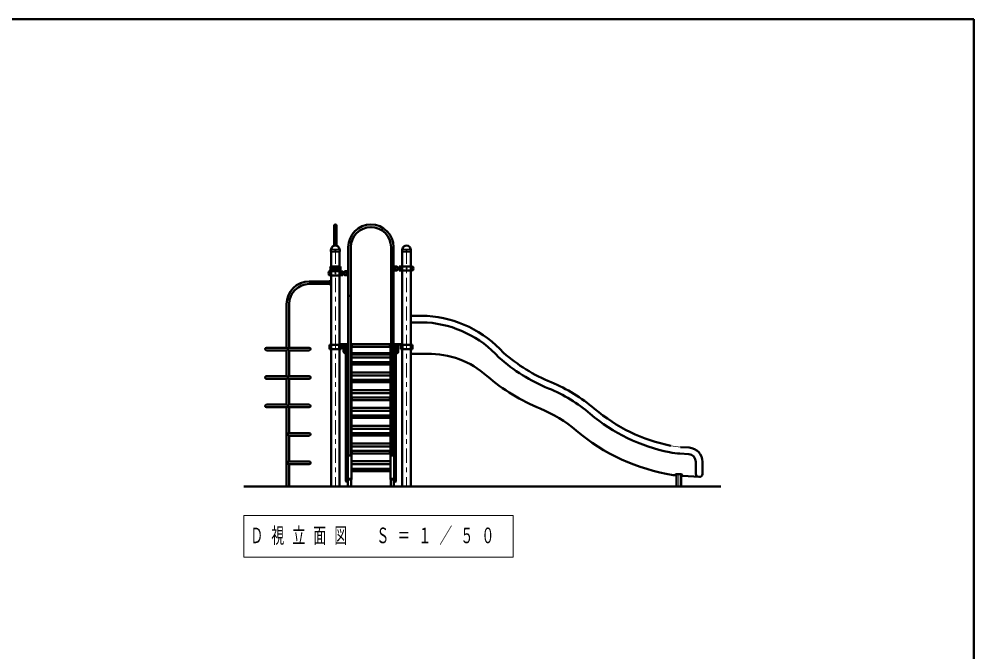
# Model space of a CAD drawing. Units: millimetres on the paper, scale 1:50. Extents: x -385 to 0, y -594 to 267.
# Drawn here: x -201.2 to 0, y -163.5 to -30 of the extents above; entities that cross this region are included whole.
import ezdxf

# ---------------------------------------------------------------- set-up
doc = ezdxf.new("R2010")
doc.units = ezdxf.units.MM
doc.linetypes.add('USER1', pattern=[4.5, 2.5, -2])
doc.linetypes.add('USER2', pattern=[6, 3, -1, 1, -1])
doc.layers.add('LY_1', color=140, linetype='Continuous', lineweight=50)
doc.styles.add('ＭＳ ゴシック', font='')
doc.styles.get('ＭＳ ゴシック').set_extended_font_data('MS Gothic')

msp = doc.modelspace()

# ---------------------------------------------------------------- linework, layer by layer
at = {"layer": 'LY_1', "color": 7}
for p, q in [((0, -30), (-385, -30)), ((0, -297), (0, -30)), ((-153.884, -128.612), (-53.315, -128.612))]:
    msp.add_line(p, q, dxfattribs=at)
at = {"layer": 'LY_1'}
for p, q in [((-134.856, -77.792), (-134.856, -73.612)), ((-134.312, -77.792), (-134.312, -73.612)), ((-131.856, -88.612), (-131.856, -78.112)), ((-131.312, -88.612), (-131.312, -78.111)), ((-122.856, -88.612), (-122.856, -78.111)), ((-122.312, -88.612), (-122.312, -78.112)), ((-135.513, -79.022), (-135.504, -78.626)), ((-135.513, -79.022), (-135.503, -79.032)), ((-133.664, -79.032), (-135.503, -79.032)), ((-135.48, -78.568), (-135.458, -78.546)), ((-135.475, -128.612), (-135.475, -79.032)), ((-133.687, -78.568), (-133.709, -78.546)), ((-133.693, -128.612), (-133.693, -79.032)), ((-133.664, -79.032), (-133.655, -79.022)), ((-133.655, -79.022), (-133.663, -78.626)), ((-120.513, -79.022), (-120.504, -78.626)), ((-120.513, -79.022), (-120.503, -79.032)), ((-118.664, -79.032), (-120.503, -79.032)), ((-120.48, -78.568), (-120.458, -78.546)), ((-120.475, -128.612), (-120.475, -79.032)), ((-118.687, -78.568), (-118.709, -78.546)), ((-118.693, -128.612), (-118.693, -79.032)), ((-118.664, -79.032), (-118.655, -79.022)), ((-118.655, -79.022), (-118.663, -78.626)), ((-135.506, -82.162), (-134.654, -82.162)), ((-134.909, -82.427), (-134.949, -82.425)), ((-134.909, -82.612), (-134.909, -82.182)), ((-134.614, -82.202), (-134.614, -83.022)), ((-134.554, -82.202), (-134.554, -83.022)), ((-133.662, -82.162), (-134.514, -82.162)), ((-134.258, -82.612), (-134.258, -82.182)), ((-134.258, -82.427), (-134.219, -82.425)), ((-121.784, -82.172), (-122.312, -82.172)), ((-120.504, -82.162), (-121.134, -82.217)), ((-118.664, -82.162), (-120.504, -82.162)), ((-118.664, -82.162), (-118.348, -82.19)), ((-135.504, -83.162), (-135.819, -83.19)), ((-135.504, -84.062), (-135.819, -84.035)), ((-135.504, -83.062), (-134.654, -83.062)), ((-135.504, -83.162), (-133.663, -83.162)), ((-135.504, -84.062), (-133.663, -84.062)), ((-134.909, -82.798), (-134.949, -82.799)), ((-134.909, -82.612), (-134.909, -83.042)), ((-133.662, -83.062), (-134.514, -83.062)), ((-134.258, -82.612), (-134.258, -83.042)), ((-134.258, -82.798), (-134.219, -82.799)), ((-133.664, -83.162), (-133.034, -83.217)), ((-133.664, -84.062), (-133.034, -84.007)), ((-132.384, -83.172), (-131.856, -83.172)), ((-132.384, -84.052), (-131.855, -84.052)), ((-121.784, -83.052), (-122.312, -83.052)), ((-120.504, -83.062), (-121.134, -83.007)), ((-118.664, -83.062), (-120.504, -83.062)), ((-118.664, -83.062), (-118.348, -83.035)), ((-140.084, -85.34), (-135.856, -85.34)), ((-140.084, -85.884), (-135.856, -85.884)), ((-135.856, -85.292), (-135.856, -85.932)), ((-135.856, -85.292), (-135.856, -85.932)), ((-135.856, -85.292), (-135.475, -85.292)), ((-135.856, -85.292), (-135.475, -85.292)), ((-135.856, -85.932), (-135.475, -85.932)), ((-135.856, -85.932), (-135.475, -85.932)), ((-144.856, -99.34), (-144.856, -90.112)), ((-144.312, -99.34), (-144.312, -90.112)), ((-131.856, -121.842), (-131.856, -88.612)), ((-131.312, -121.842), (-131.312, -88.612)), ((-122.856, -121.842), (-122.856, -88.612)), ((-122.312, -121.842), (-122.312, -88.612)), ((-118.693, -92.612), (-115.204, -92.612)), ((-118.693, -94.012), (-115.282, -94.012)), ((-131.984, -98.963), (-131.984, -98.548)), ((-131.984, -98.548), (-131.856, -98.548)), ((-131.312, -98.548), (-131.184, -98.548)), ((-131.184, -98.963), (-131.184, -98.548)), ((-122.856, -98.548), (-122.984, -98.548)), ((-122.984, -98.963), (-122.984, -98.548)), ((-122.184, -98.548), (-122.312, -98.548)), ((-122.184, -98.963), (-122.184, -98.548)), ((-149.084, -99.34), (-144.856, -99.34)), ((-149.084, -99.884), (-144.856, -99.884)), ((-144.856, -105.34), (-144.856, -99.884)), ((-144.312, -99.34), (-140.084, -99.34)), ((-144.312, -99.884), (-140.084, -99.884)), ((-144.312, -105.34), (-144.312, -99.884)), ((-135.82, -98.732), (-135.82, -99.632)), ((-133.347, -98.732), (-135.82, -98.732)), ((-133.347, -99.632), (-135.82, -99.632)), ((-135.654, -98.732), (-135.654, -99.632)), ((-133.749, -98.732), (-133.749, -99.632)), ((-133.693, -98.612), (-132.834, -98.612)), ((-133.693, -98.658), (-132.834, -98.658)), ((-133.562, -98.732), (-133.562, -99.632)), ((-133.503, -98.732), (-133.503, -99.632)), ((-133.347, -98.732), (-133.347, -99.632)), ((-132.834, -98.672), (-132.834, -100.112)), ((-131.984, -98.612), (-132.774, -98.612)), ((-132.364, -100.512), (-132.434, -100.512)), ((-132.364, -127.512), (-132.364, -98.712)), ((-131.984, -127.512), (-131.984, -98.612)), ((-127.084, -98.612), (-131.184, -98.612)), ((-131.184, -127.132), (-131.184, -98.612)), ((-127.084, -100.512), (-131.184, -100.512)), ((-131.084, -99.112), (-131.084, -98.612)), ((-127.084, -99.112), (-131.084, -99.112)), ((-127.084, -98.612), (-122.984, -98.612)), ((-127.084, -99.112), (-123.084, -99.112)), ((-127.084, -100.512), (-122.984, -100.512)), ((-123.084, -99.112), (-123.084, -98.612)), ((-122.984, -127.132), (-122.984, -98.612)), ((-122.184, -98.612), (-121.394, -98.612)), ((-122.184, -127.512), (-122.184, -98.612)), ((-121.804, -127.512), (-121.804, -98.712)), ((-121.804, -100.512), (-121.734, -100.512)), ((-120.475, -98.612), (-121.334, -98.612)), ((-120.475, -98.658), (-121.334, -98.658)), ((-121.334, -98.672), (-121.334, -100.112)), ((-120.82, -98.732), (-120.82, -99.632)), ((-120.82, -98.732), (-118.347, -98.732)), ((-120.82, -99.632), (-118.347, -99.632)), ((-120.664, -98.732), (-120.664, -99.632)), ((-120.605, -98.732), (-120.605, -99.632)), ((-120.418, -98.732), (-120.418, -99.632)), ((-118.693, -100.612), (-115.204, -100.612)), ((-118.514, -98.732), (-118.514, -99.632)), ((-118.347, -98.732), (-118.347, -99.632)), ((-131.184, -100.773), (-122.984, -100.773)), ((-131.184, -101.411), (-122.984, -101.411)), ((-127.084, -102.362), (-131.084, -102.362)), ((-131.084, -102.862), (-131.084, -102.362)), ((-127.084, -102.362), (-123.084, -102.362)), ((-123.084, -102.862), (-123.084, -102.362)), ((-131.184, -104.523), (-122.984, -104.523)), ((-127.084, -102.862), (-131.084, -102.862)), ((-127.084, -102.862), (-123.084, -102.862)), ((-144.856, -105.34), (-149.084, -105.34)), ((-144.856, -105.884), (-149.084, -105.884)), ((-144.856, -111.34), (-144.856, -105.884)), ((-144.312, -105.34), (-140.084, -105.34)), ((-144.312, -105.884), (-140.084, -105.884)), ((-144.312, -111.34), (-144.312, -105.884)), ((-131.184, -105.161), (-122.984, -105.161)), ((-127.084, -106.112), (-131.084, -106.112)), ((-131.084, -106.612), (-131.084, -106.112)), ((-127.084, -106.612), (-131.084, -106.612)), ((-127.084, -106.112), (-123.084, -106.112)), ((-127.084, -106.612), (-123.084, -106.612)), ((-123.084, -106.612), (-123.084, -106.112)), ((-131.184, -108.273), (-122.984, -108.273)), ((-131.184, -108.911), (-122.984, -108.911)), ((-127.084, -109.862), (-131.084, -109.862)), ((-131.084, -110.362), (-131.084, -109.862)), ((-127.084, -110.362), (-131.084, -110.362)), ((-127.084, -109.862), (-123.084, -109.862)), ((-127.084, -110.362), (-123.084, -110.362)), ((-123.084, -110.362), (-123.084, -109.862)), ((-149.084, -111.34), (-144.856, -111.34)), ((-149.084, -111.884), (-144.856, -111.884)), ((-144.856, -128.612), (-144.856, -111.884)), ((-144.312, -111.34), (-140.084, -111.34)), ((-144.312, -117.34), (-144.312, -111.884)), ((-144.312, -111.884), (-140.084, -111.884)), ((-131.184, -112.023), (-122.984, -112.023)), ((-131.184, -112.661), (-122.984, -112.661)), ((-127.084, -113.612), (-131.084, -113.612)), ((-131.084, -114.112), (-131.084, -113.612)), ((-127.084, -114.112), (-131.084, -114.112)), ((-127.084, -113.612), (-123.084, -113.612)), ((-127.084, -114.112), (-123.084, -114.112)), ((-123.084, -114.112), (-123.084, -113.612)), ((-131.184, -115.773), (-122.984, -115.773)), ((-131.184, -116.411), (-122.984, -116.411)), ((-144.312, -117.34), (-140.084, -117.34)), ((-144.312, -123.34), (-144.312, -117.884)), ((-144.312, -117.884), (-140.084, -117.884)), ((-127.084, -117.362), (-131.084, -117.362)), ((-131.084, -117.862), (-131.084, -117.362)), ((-127.084, -117.862), (-131.084, -117.862)), ((-127.084, -117.362), (-123.084, -117.362)), ((-127.084, -117.862), (-123.084, -117.862)), ((-123.084, -117.862), (-123.084, -117.362)), ((-131.184, -119.523), (-122.984, -119.523)), ((-131.184, -120.161), (-122.984, -120.161)), ((-61.862, -120.275), (-59.994, -120.406)), ((-127.084, -121.112), (-131.084, -121.112)), ((-131.084, -121.612), (-131.084, -121.112)), ((-127.084, -121.612), (-131.084, -121.612)), ((-127.084, -121.112), (-123.084, -121.112)), ((-127.084, -121.612), (-123.084, -121.612)), ((-123.084, -121.612), (-123.084, -121.112)), ((-61.96, -121.672), (-60.092, -121.802)), ((-144.312, -123.34), (-140.084, -123.34)), ((-144.312, -128.612), (-144.312, -123.884)), ((-144.312, -123.884), (-140.084, -123.884)), ((-131.184, -123.273), (-122.984, -123.273)), ((-131.184, -123.911), (-122.984, -123.911)), ((-58.604, -123.399), (-58.604, -125.958)), ((-57.204, -123.399), (-57.204, -125.972)), ((-127.084, -124.862), (-131.084, -124.862)), ((-131.084, -125.362), (-131.084, -124.862)), ((-127.084, -125.362), (-131.084, -125.362)), ((-127.084, -124.862), (-123.084, -124.862)), ((-127.084, -125.362), (-123.084, -125.362)), ((-123.084, -125.362), (-123.084, -124.862)), ((-63.419, -126.181), (-63.011, -126.21)), ((-62.804, -126.011), (-61.604, -126.011)), ((-62.704, -126.011), (-62.704, -128.612)), ((-61.704, -126.011), (-61.704, -128.612)), ((-61.504, -126.111), (-61.504, -126.222)), ((-61.411, -126.322), (-57.845, -126.571)), ((-132.264, -127.612), (-132.084, -127.612)), ((-131.984, -127.012), (-131.184, -127.012)), ((-131.984, -127.132), (-131.184, -127.132)), ((-131.924, -128.612), (-131.924, -127.132)), ((-131.244, -128.612), (-131.244, -127.132)), ((-122.184, -127.012), (-122.984, -127.012)), ((-122.184, -127.132), (-122.984, -127.132)), ((-122.924, -128.612), (-122.924, -127.132)), ((-122.244, -128.612), (-122.244, -127.132)), ((-121.904, -127.612), (-122.084, -127.612))]:
    msp.add_line(p, q, dxfattribs=at)
at = {"layer": 'LY_1', "color": 7, "lineweight": 13}
for p, q in [((-133.69, -78.602), (-135.477, -78.602)), ((-133.726, -78.532), (-135.438, -78.532)), ((-118.69, -78.602), (-120.477, -78.602)), ((-118.726, -78.532), (-120.438, -78.532)), ((-120.918, -82.797), (-120.918, -82.427)), ((-120.549, -82.427), (-120.918, -82.427)), ((-118.618, -82.427), (-118.249, -82.427)), ((-118.249, -82.797), (-118.249, -82.427)), ((-135.918, -83.797), (-135.918, -83.427)), ((-135.549, -83.427), (-135.918, -83.427)), ((-135.549, -83.797), (-135.918, -83.797)), ((-133.618, -83.427), (-133.249, -83.427)), ((-133.618, -83.797), (-133.249, -83.797)), ((-133.249, -83.797), (-133.249, -83.427)), ((-120.549, -82.797), (-120.918, -82.797)), ((-118.618, -82.797), (-118.249, -82.797)), ((-153.9, -134.71), (-153.9, -143.51)), ((-97.1, -134.71), (-153.9, -134.71)), ((-97.1, -143.51), (-97.1, -134.71)), ((-153.9, -143.51), (-97.1, -143.51))]:
    msp.add_line(p, q, dxfattribs=at)
at = {"layer": 'LY_1', "color": 7, "linetype": 'USER2', "lineweight": 13}
for p, q in [((-134.584, -78.602), (-134.584, -128.612)), ((-119.584, -78.602), (-119.584, -128.612)), ((-62.204, -126.011), (-62.204, -128.612))]:
    msp.add_line(p, q, dxfattribs=at)
at = {"layer": 'LY_1', "color": 7, "linetype": 'USER1', "lineweight": 13}
for p, q in [((-121.134, -82.217), (-121.764, -82.264)), ((-120.484, -82.182), (-120.484, -83.042)), ((-118.684, -82.182), (-118.684, -83.042)), ((-135.484, -83.182), (-135.484, -84.042)), ((-133.684, -83.182), (-133.684, -84.042)), ((-133.034, -83.217), (-132.403, -83.264)), ((-133.034, -84.007), (-132.403, -83.961)), ((-121.134, -83.007), (-121.764, -82.961))]:
    msp.add_line(p, q, dxfattribs=at)
at = {"layer": 'LY_1'}
for points in [[(-131.312, -121.842), (-131.314, -121.871), (-131.321, -121.899), (-131.332, -121.926), (-131.348, -121.952), (-131.368, -121.976), (-131.391, -121.997), (-131.418, -122.016), (-131.448, -122.032), (-131.48, -122.045), (-131.513, -122.054), (-131.548, -122.059), (-131.584, -122.061), (-131.619, -122.059), (-131.654, -122.054), (-131.688, -122.045), (-131.72, -122.032), (-131.749, -122.016), (-131.776, -121.997), (-131.799, -121.976), (-131.819, -121.952), (-131.835, -121.926), (-131.846, -121.899), (-131.853, -121.871), (-131.856, -121.842)], [(-122.856, -121.842), (-122.853, -121.871), (-122.846, -121.899), (-122.835, -121.926), (-122.819, -121.952), (-122.799, -121.976), (-122.776, -121.997), (-122.749, -122.016), (-122.72, -122.032), (-122.688, -122.045), (-122.654, -122.054), (-122.619, -122.059), (-122.584, -122.061), (-122.548, -122.059), (-122.513, -122.054), (-122.48, -122.045), (-122.448, -122.032), (-122.418, -122.016), (-122.391, -121.997), (-122.368, -121.976), (-122.348, -121.952), (-122.332, -121.926), (-122.321, -121.899), (-122.314, -121.871), (-122.312, -121.842)]]:
    msp.add_lwpolyline(points, dxfattribs=at)
for centre in [(-134.584, -78.872), (-119.584, -78.872)]:
    msp.add_circle(centre, 0.06, dxfattribs=at)
at = {"layer": 'LY_1', "color": 7, "linetype": 'USER1', "lineweight": 13}
for centre in [(-121.784, -82.612), (-132.384, -83.612)]:
    msp.add_circle(centre, 0.15, dxfattribs=at)
at = {"layer": 'LY_1', "color": 7, "lineweight": 13}
for centre, radius in [((-120.734, -82.612), 0.185), ((-118.434, -82.612), 0.185), ((-135.734, -83.612), 0.185), ((-135.734, -83.612), 0.1), ((-134.584, -83.612), 0.1), ((-133.434, -83.612), 0.185), ((-133.434, -83.612), 0.1), ((-120.734, -82.612), 0.1), ((-119.584, -82.612), 0.1), ((-118.434, -82.612), 0.1)]:
    msp.add_circle(centre, radius, dxfattribs=at)
at = {"layer": 'LY_1'}
for centre, radius, start, end in [((-134.584, -73.612), 0.272, 0, 180), ((-127.084, -78.112), 4.772, 0, 180), ((-127.084, -78.112), 4.228, 0, 180), ((-134.584, -78.612), 0.864, 90, 173.3676), ((-134.584, -78.612), 0.864, 6.6324, 90), ((-119.584, -78.612), 0.864, 90, 173.3676), ((-119.584, -78.612), 0.864, 6.6324, 90), ((-135.42, -78.627), 0.084, 135, 178.99605), ((-135.497, -78.506), 0.056, 315, 353.3676), ((-133.67, -78.506), 0.056, 186.6324, 225), ((-133.747, -78.627), 0.084, 1.00395, 45), ((-120.42, -78.627), 0.084, 135, 178.99605), ((-120.497, -78.506), 0.056, 315, 353.3676), ((-118.67, -78.506), 0.056, 186.6324, 225), ((-118.747, -78.627), 0.084, 1.00395, 45), ((-134.532, -82.612), 1.122, 159.19706, 200.80294), ((-135.506, -82.242), 0.08, 90, 159.19706), ((-134.955, -82.612), 0.187, 88, 272), ((-134.889, -82.182), 0.02, 90, 180), ((-134.654, -82.202), 0.04, 0, 90), ((-134.514, -82.202), 0.04, 90, 180), ((-134.278, -82.182), 0.02, 0, 90), ((-134.212, -82.612), 0.187, 268, 92), ((-133.662, -82.242), 0.08, 20.80294, 90), ((-134.635, -82.612), 1.122, 339.19706, 20.80294), ((-121.784, -82.612), 0.44, 270, 90), ((-120.034, -82.612), 1, 163.80375, 196.19625), ((-120.802, -82.389), 0.2, 95, 163.80375), ((-118.365, -82.389), 0.2, 16.19625, 85), ((-119.134, -82.612), 1, 343.80375, 16.19625), ((-135.034, -83.612), 1, 163.80375, 196.19625), ((-135.802, -83.389), 0.2, 95, 163.80375), ((-135.802, -83.835), 0.2, 196.19625, 265), ((-135.506, -82.982), 0.08, 200.80294, 270), ((-134.889, -83.042), 0.02, 180, 270), ((-134.654, -83.022), 0.04, 270, 0), ((-134.514, -83.022), 0.04, 180, 270), ((-134.278, -83.042), 0.02, 270, 0), ((-133.662, -82.982), 0.08, 270, 339.19706), ((-133.365, -83.389), 0.2, 16.19625, 85), ((-133.365, -83.835), 0.2, 275, 343.80375), ((-134.134, -83.612), 1, 343.80375, 16.19625), ((-132.384, -83.612), 0.44, 90, 270), ((-120.802, -82.835), 0.2, 196.19625, 265), ((-118.365, -82.835), 0.2, 275, 343.80375), ((-140.084, -90.112), 4.772, 90, 180), ((-140.084, -90.112), 4.228, 90, 180), ((-131.584, -88.612), 0.272, 0, 180), ((-122.584, -88.612), 0.272, 0, 180), ((-115.316, -94.612), 0.6, 83.42334, 90), ((-116.868, -116.554), 22.6, 42.15934, 86.02278), ((-116.868, -116.554), 24, 42.34811, 86.02278), ((-149.084, -99.612), 0.272, 90, 270), ((-144.856, -99.612), 0.272, 270, 90), ((-144.312, -99.612), 0.272, 90, 270), ((-140.084, -99.612), 0.272, 270, 90), ((-132.774, -98.672), 0.06, 90, 180), ((-132.434, -100.112), 0.4, 180, 270), ((-132.264, -98.712), 0.1, 90, 180), ((-132.084, -98.712), 0.1, 0, 90), ((-122.084, -98.712), 0.1, 90, 180), ((-121.904, -98.712), 0.1, 0, 90), ((-121.734, -100.112), 0.4, 270, 0), ((-121.394, -98.672), 0.06, 0, 90), ((-114.859, -118.909), 18.3, 48.03465, 91.08034), ((-75.517, -73.612), 35.7, 228.59038, 247.62885), ((-75.517, -73.612), 37.1, 228.46958, 247.62885), ((-149.084, -105.612), 0.272, 90, 270), ((-144.856, -105.612), 0.272, 270, 90), ((-144.312, -105.612), 0.272, 90, 270), ((-140.084, -105.612), 0.272, 270, 90), ((-75.517, -73.612), 41.7, 229.45953, 247.62885), ((-102.16, -138.344), 34.3, 49.63904, 67.62885), ((-102.16, -138.344), 32.9, 49.63904, 67.62885), ((-149.084, -111.612), 0.272, 90, 270), ((-144.856, -111.612), 0.272, 270, 90), ((-144.312, -111.612), 0.272, 90, 270), ((-140.084, -111.612), 0.272, 270, 90), ((-102.16, -138.344), 28.3, 49.63904, 67.62885), ((-56.828, -85.005), 35.7, 229.63904, 258.64013), ((-56.828, -85.005), 37.1, 229.63904, 258.64013), ((-144.312, -117.612), 0.272, 90, 270), ((-140.084, -117.612), 0.272, 270, 90), ((-56.828, -85.005), 41.7, 229.63904, 260.90479), ((-60.204, -123.399), 3, 0, 86), ((-60.767, -104.614), 17.1, 258.64013, 266), ((-60.204, -123.399), 1.6, 0, 86), ((-144.312, -123.612), 0.272, 90, 270), ((-140.084, -123.612), 0.272, 270, 90), ((-63.004, -126.11), 0.1, 266, 0), ((-62.804, -126.111), 0.1, 90, 180), ((-61.604, -126.111), 0.1, 0, 90), ((-61.404, -126.222), 0.1, 180, 266), ((-58.004, -125.958), 0.6, 180, 266), ((-57.804, -125.972), 0.6, 266, 0), ((-132.264, -127.512), 0.1, 180, 270), ((-132.084, -127.512), 0.1, 270, 0), ((-122.084, -127.512), 0.1, 180, 270), ((-121.904, -127.512), 0.1, 270, 0)]:
    msp.add_arc(centre, radius, start, end, dxfattribs=at)
at = {"layer": 'LY_1', "color": 7, "linetype": 'USER1', "lineweight": 13}
for centre, radius, start, end in [((-121.734, -82.612), 0.35, 95, 265), ((-120.504, -82.182), 0.02, 0, 91.98888), ((-133.664, -83.182), 0.02, 88.01112, 180), ((-133.664, -84.042), 0.02, 180, 270), ((-132.433, -83.612), 0.35, 275, 85), ((-120.504, -83.042), 0.02, 270, 0)]:
    msp.add_arc(centre, radius, start, end, dxfattribs=at)
at = {"layer": 'LY_1', "color": 7, "lineweight": 13}
for centre, radius, start, end in [((-123.109, -82.612), 2.567, 355.87048, 4.12952), ((-116.058, -82.612), 2.567, 175.87048, 184.12952), ((-138.109, -83.612), 2.567, 355.87048, 4.12952), ((-131.058, -83.612), 2.567, 175.87048, 184.12952), ((-60.767, -104.614), 15.7, 258.64013, 266)]:
    msp.add_arc(centre, radius, start, end, dxfattribs=at)

# ---------------------------------------------------------------- texts
at = {"layer": 'LY_1', "color": 7, "insert": (-152.5, -139.11), "char_height": 3.299, "attachment_point": 4, "style": 'ＭＳ ゴシック'}
msp.add_mtext('\\T1.64;\\W0.6;Ｄ視立面図\u3000Ｓ＝１／５０', dxfattribs=at)

doc.saveas('drawing.dxf')
